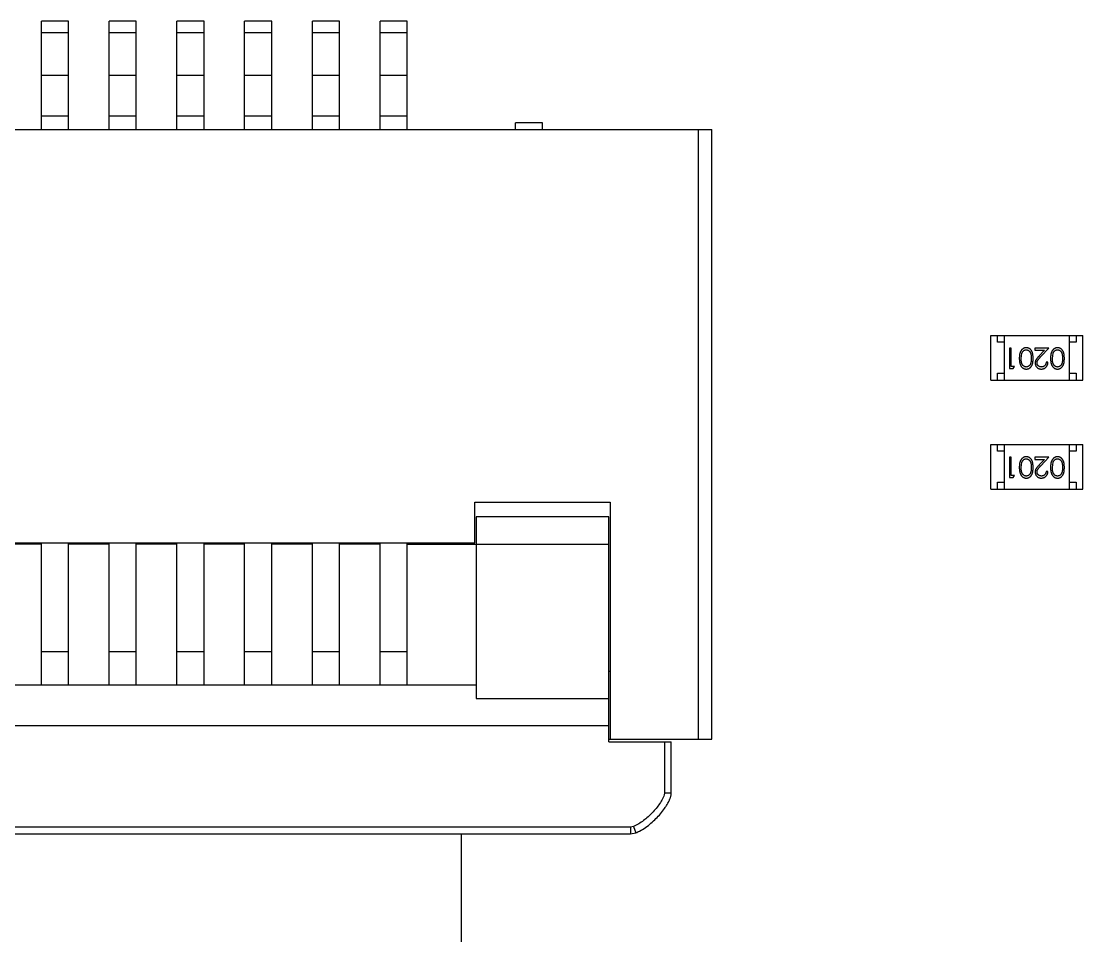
# Model space of a CAD drawing. Header units: inches. Extents: x 246 to 500, y -220 to -17.
# Drawn here: x 464.69 to 472.53, y -144.46 to -137.71 of the extents above; entities that cross this region are included whole.
import ezdxf

# ---------------------------------------------------------------- set-up
doc = ezdxf.new("R2010")
doc.units = ezdxf.units.IN
doc.header["$LTSCALE"] = 1.21
doc.header["$MEASUREMENT"] = 0
doc.layers.get('0').update_dxf_attribs({"linetype": 'CONTINUOUS'})

msp = doc.modelspace()

# ---------------------------------------------------------------- linework, layer by layer
at = {"color": 7, "linetype": 'Continuous'}
for p, q in [((465.04, -137.7066), (464.84, -137.7066)), ((464.84, -138.5066), (464.84, -137.7066)), ((465.04, -138.5066), (465.04, -137.7066)), ((465.54, -137.7066), (465.34, -137.7066)), ((465.34, -138.5066), (465.34, -137.7066)), ((465.54, -138.5066), (465.54, -137.7066)), ((466.04, -137.7066), (465.84, -137.7066)), ((465.84, -138.5066), (465.84, -137.7066)), ((466.04, -138.5066), (466.04, -137.7066)), ((466.54, -137.7066), (466.34, -137.7066)), ((466.34, -138.5066), (466.34, -137.7066)), ((466.54, -138.5066), (466.54, -137.7066)), ((467.04, -137.7066), (466.84, -137.7066)), ((466.84, -138.5066), (466.84, -137.7066)), ((467.04, -138.5066), (467.04, -137.7066)), ((467.54, -137.7066), (467.34, -137.7066)), ((467.34, -138.5066), (467.34, -137.7066)), ((467.54, -138.5066), (467.54, -137.7066)), ((464.84, -137.7892), (465.04, -137.7892)), ((465.34, -137.7892), (465.54, -137.7892)), ((465.84, -137.7892), (466.04, -137.7892)), ((466.34, -137.7892), (466.54, -137.7892)), ((466.84, -137.7892), (467.04, -137.7892)), ((467.34, -137.7892), (467.54, -137.7892)), ((465.04, -138.1066), (464.84, -138.1066)), ((465.54, -138.1066), (465.34, -138.1066)), ((466.04, -138.1066), (465.84, -138.1066)), ((466.54, -138.1066), (466.34, -138.1066)), ((467.04, -138.1066), (466.84, -138.1066)), ((467.54, -138.1066), (467.34, -138.1066)), ((465.04, -138.4066), (464.84, -138.4066)), ((465.54, -138.4066), (465.34, -138.4066)), ((466.04, -138.4066), (465.84, -138.4066)), ((466.54, -138.4066), (466.34, -138.4066)), ((467.04, -138.4066), (466.84, -138.4066)), ((467.54, -138.4066), (467.34, -138.4066)), ((468.54, -138.4566), (468.34, -138.4566)), ((468.34, -138.5066), (468.34, -138.4566)), ((468.54, -138.5066), (468.54, -138.4566)), ((445.59, -138.5065), (469.79, -138.5066)), ((469.69, -138.5066), (469.69, -143.0066)), ((469.79, -143.0066), (469.79, -138.5066)), ((471.8502, -140.0256), (472.5302, -140.0256)), ((471.8502, -140.3556), (471.8502, -140.0256)), ((471.9002, -140.0756), (471.9002, -140.0256)), ((471.9502, -140.0256), (471.9502, -140.3556)), ((472.4302, -140.0256), (472.4302, -140.3556)), ((472.4802, -140.0256), (472.4802, -140.0756)), ((472.5302, -140.3556), (472.5302, -140.0256)), ((471.9502, -140.0756), (471.9002, -140.0756)), ((472.4802, -140.0756), (472.4302, -140.0756)), ((472.0018, -140.1209), (471.9884, -140.1209)), ((471.9884, -140.1209), (471.9884, -140.2709)), ((472.0018, -140.2555), (472.0018, -140.1209)), ((472.0749, -140.1959), (472.0806, -140.1582)), ((472.2788, -140.1209), (472.1768, -140.1209)), ((472.1768, -140.1209), (472.1768, -140.1363)), ((472.1768, -140.1363), (472.2466, -140.1363)), ((472.2466, -140.1363), (472.2091, -140.1763)), ((472.2206, -140.183), (472.2788, -140.1209)), ((472.3057, -140.1959), (472.3114, -140.1582)), ((472.0249, -140.2555), (472.0018, -140.2555)), ((472.0161, -140.2709), (472.0249, -140.2555)), ((472.273, -140.2247), (472.2595, -140.2247)), ((471.9002, -140.3056), (471.9502, -140.3056)), ((471.9002, -140.3556), (471.9002, -140.3056)), ((471.9884, -140.2709), (472.0161, -140.2709)), ((472.4302, -140.3056), (472.4802, -140.3056)), ((472.4802, -140.3056), (472.4802, -140.3556)), ((471.8502, -140.3556), (472.5302, -140.3556)), ((471.8502, -140.8306), (472.5302, -140.8306)), ((471.8502, -141.1606), (471.8502, -140.8306)), ((471.9002, -140.8806), (471.9002, -140.8306)), ((471.9502, -140.8806), (471.9002, -140.8806)), ((471.9502, -140.8306), (471.9502, -141.1606)), ((472.4302, -140.8306), (472.4302, -141.1606)), ((472.4802, -140.8806), (472.4302, -140.8806)), ((472.4802, -140.8306), (472.4802, -140.8806)), ((472.5302, -141.1606), (472.5302, -140.8306)), ((472.0018, -140.9259), (471.9884, -140.9259)), ((471.9884, -140.9259), (471.9884, -141.0759)), ((472.0018, -141.0605), (472.0018, -140.9259)), ((472.0749, -141.0009), (472.0806, -140.9632)), ((472.2788, -140.9259), (472.1768, -140.9259)), ((472.1768, -140.9259), (472.1768, -140.9413)), ((472.1768, -140.9413), (472.2466, -140.9413)), ((472.2466, -140.9413), (472.2091, -140.9813)), ((472.2206, -140.988), (472.2788, -140.9259)), ((472.3057, -141.0009), (472.3114, -140.9632)), ((472.273, -141.0297), (472.2595, -141.0297)), ((471.9002, -141.1106), (471.9502, -141.1106)), ((471.9002, -141.1606), (471.9002, -141.1106)), ((471.9884, -141.0759), (472.0161, -141.0759)), ((472.0249, -141.0605), (472.0018, -141.0605)), ((472.0161, -141.0759), (472.0249, -141.0605)), ((472.4302, -141.1106), (472.4802, -141.1106)), ((472.4802, -141.1106), (472.4802, -141.1606)), ((471.8502, -141.1606), (472.5302, -141.1606)), ((468.04, -141.2566), (469.04, -141.2566)), ((468.04, -141.5566), (468.04, -141.2566)), ((469.04, -141.2566), (469.04, -143.0066)), ((468.05, -141.3665), (468.05, -142.7066)), ((469.03, -141.3666), (468.05, -141.3666)), ((469.03, -143.0266), (469.03, -141.3665)), ((447.34, -141.5565), (468.04, -141.5566)), ((464.84, -141.5666), (464.54, -141.5666)), ((464.84, -142.6066), (464.84, -141.5566)), ((465.04, -142.6066), (465.04, -141.5566)), ((465.34, -141.5666), (465.04, -141.5666)), ((465.34, -142.6066), (465.34, -141.5566)), ((465.54, -142.6066), (465.54, -141.5566)), ((465.84, -141.5666), (465.54, -141.5666)), ((465.84, -142.6066), (465.84, -141.5566)), ((466.04, -142.6066), (466.04, -141.5566)), ((466.34, -141.5666), (466.04, -141.5666)), ((466.34, -142.6066), (466.34, -141.5566)), ((466.54, -142.6066), (466.54, -141.5566)), ((466.84, -141.5666), (466.54, -141.5666)), ((466.84, -142.6066), (466.84, -141.5566)), ((467.04, -142.6066), (467.04, -141.5566)), ((467.34, -141.5666), (467.04, -141.5666)), ((467.34, -142.6066), (467.34, -141.5566)), ((467.54, -142.6066), (467.54, -141.5566)), ((467.54, -141.5666), (469.03, -141.5666)), ((467.9402, -141.5566), (467.9402, -141.5666)), ((465.04, -142.3634), (464.84, -142.3634)), ((465.54, -142.3634), (465.34, -142.3634)), ((466.04, -142.3634), (465.84, -142.3634)), ((466.54, -142.3634), (466.34, -142.3634)), ((467.04, -142.3634), (466.84, -142.3634)), ((467.54, -142.3634), (467.34, -142.3634)), ((469.04, -142.5066), (469.03, -142.5066)), ((447.33, -142.6065), (468.05, -142.6066)), ((468.05, -142.7066), (469.03, -142.7066)), ((446.35, -142.9065), (469.03, -142.9066)), ((469.03, -143.0066), (469.79, -143.0066)), ((469.03, -143.0266), (469.49, -143.0266)), ((469.44, -143.0266), (469.44, -143.4066)), ((469.49, -143.4066), (469.49, -143.0266)), ((469.49, -143.4066), (469.44, -143.4066)), ((469.19, -143.6566), (446.19, -143.6565)), ((446.19, -143.7065), (469.19, -143.7066)), ((467.9402, -143.7066), (467.9402, -149.8673)), ((469.2125, -143.6518), (469.19, -143.6566)), ((469.19, -143.6566), (469.19, -143.7066)), ((469.19, -143.7066), (469.2298, -143.6981)), ((469.2125, -143.6518), (469.2298, -143.6981))]:
    msp.add_line(p, q, dxfattribs=at)
for points, knots in [([(472.1132, -140.1171), (472.112, -140.1171), (472.1097, -140.1171), (472.1061, -140.1176), (472.1027, -140.1182), (472.0994, -140.1191), (472.0961, -140.1204), (472.0929, -140.1218), (472.0898, -140.1235), (472.0868, -140.1255), (472.0839, -140.1278), (472.0812, -140.1303), (472.0786, -140.1331), (472.0762, -140.1361), (472.0739, -140.1394), (472.0719, -140.143), (472.0699, -140.1468), (472.0681, -140.1509), (472.0665, -140.1553), (472.0652, -140.16), (472.064, -140.1651), (472.0631, -140.1705), (472.0624, -140.1764), (472.0618, -140.1825), (472.0615, -140.1891), (472.0615, -140.1935), (472.0615, -140.1958)], [0, 0, 0, 0, 0.033824, 0.067298, 0.10028, 0.133019, 0.165736, 0.198792, 0.232372, 0.266409, 0.301016, 0.336196, 0.371972, 0.408574, 0.446394, 0.485225, 0.525372, 0.567224, 0.611081, 0.65775, 0.70702, 0.759235, 0.814484, 0.873227, 0.934937, 1, 1, 1, 1]), ([(472.0806, -140.1582), (472.081, -140.1571), (472.0817, -140.1551), (472.0831, -140.1522), (472.0845, -140.1494), (472.0861, -140.1469), (472.0879, -140.1446), (472.0897, -140.1425), (472.0917, -140.1405), (472.0946, -140.1383), (472.0982, -140.136), (472.1029, -140.134), (472.1078, -140.1326), (472.1111, -140.1325), (472.1128, -140.1324)], [0, 0, 0, 0, 0.075949, 0.148549, 0.218996, 0.286119, 0.351826, 0.416074, 0.478265, 0.540325, 0.660405, 0.774606, 0.887187, 1, 1, 1, 1]), ([(472.1128, -140.1324), (472.1144, -140.1325), (472.1177, -140.1327), (472.1226, -140.134), (472.1273, -140.1361), (472.1311, -140.1384), (472.134, -140.1407), (472.136, -140.1427), (472.1379, -140.1448), (472.1397, -140.1471), (472.1413, -140.1496), (472.1428, -140.1523), (472.1441, -140.1552), (472.1454, -140.1584), (472.1465, -140.1618), (472.1474, -140.1655), (472.1482, -140.1697), (472.1488, -140.1742), (472.1493, -140.1791), (472.1496, -140.1844), (472.1499, -140.19), (472.1499, -140.1939), (472.1499, -140.1959)], [0, 0, 0, 0, 0.060034, 0.120278, 0.182348, 0.247919, 0.281641, 0.315701, 0.350322, 0.385703, 0.421819, 0.459196, 0.497866, 0.538301, 0.58121, 0.628183, 0.679403, 0.734699, 0.794074, 0.858416, 0.927049, 1, 1, 1, 1]), ([(472.1634, -140.1958), (472.1634, -140.1935), (472.1633, -140.1888), (472.163, -140.182), (472.1625, -140.1757), (472.1618, -140.1697), (472.1609, -140.1642), (472.1599, -140.1591), (472.1585, -140.1543), (472.157, -140.15), (472.1553, -140.146), (472.1535, -140.1423), (472.1515, -140.1388), (472.1493, -140.1356), (472.147, -140.1326), (472.1445, -140.1299), (472.1418, -140.1275), (472.1391, -140.1253), (472.1361, -140.1234), (472.1331, -140.1217), (472.13, -140.1202), (472.1268, -140.1191), (472.1236, -140.1182), (472.1202, -140.1175), (472.1167, -140.1171), (472.1144, -140.1171), (472.1132, -140.1171)], [0, 0, 0, 0, 0.068113, 0.132564, 0.193427, 0.250218, 0.303569, 0.353576, 0.400235, 0.443586, 0.484619, 0.524292, 0.56238, 0.599049, 0.63494, 0.669782, 0.704009, 0.737842, 0.771098, 0.803896, 0.836415, 0.868639, 0.900715, 0.933378, 0.966213, 1, 1, 1, 1]), ([(472.2091, -140.1763), (472.2077, -140.1779), (472.2049, -140.1808), (472.201, -140.1852), (472.1974, -140.1893), (472.1942, -140.1932), (472.1913, -140.1968), (472.1889, -140.2002), (472.1868, -140.2034), (472.1844, -140.2072), (472.1821, -140.2119), (472.1802, -140.2178), (472.179, -140.2239), (472.1788, -140.2281), (472.1788, -140.2302)], [0, 0, 0, 0, 0.09953, 0.192079, 0.277712, 0.357454, 0.429648, 0.495771, 0.555538, 0.608657, 0.707578, 0.804328, 0.901298, 1, 1, 1, 1]), ([(472.344, -140.1171), (472.3428, -140.1171), (472.3404, -140.1171), (472.3369, -140.1176), (472.3335, -140.1182), (472.3301, -140.1191), (472.3269, -140.1204), (472.3237, -140.1218), (472.3206, -140.1235), (472.3176, -140.1255), (472.3147, -140.1278), (472.3119, -140.1303), (472.3093, -140.1331), (472.3069, -140.1361), (472.3047, -140.1394), (472.3026, -140.143), (472.3007, -140.1468), (472.2989, -140.1509), (472.2973, -140.1553), (472.296, -140.16), (472.2948, -140.1651), (472.2938, -140.1705), (472.2931, -140.1764), (472.2926, -140.1825), (472.2923, -140.1891), (472.2922, -140.1935), (472.2922, -140.1958)], [0, 0, 0, 0, 0.033824, 0.067298, 0.10028, 0.133019, 0.165736, 0.198792, 0.232372, 0.266409, 0.301016, 0.336196, 0.371972, 0.408574, 0.446394, 0.485225, 0.525372, 0.567224, 0.611081, 0.65775, 0.70702, 0.759235, 0.814484, 0.873227, 0.934937, 1, 1, 1, 1]), ([(472.3114, -140.1582), (472.3118, -140.1571), (472.3125, -140.1551), (472.3138, -140.1522), (472.3153, -140.1494), (472.3169, -140.1469), (472.3187, -140.1446), (472.3205, -140.1425), (472.3225, -140.1405), (472.3253, -140.1383), (472.329, -140.136), (472.3337, -140.134), (472.3386, -140.1326), (472.3419, -140.1325), (472.3435, -140.1324)], [0, 0, 0, 0, 0.075949, 0.148549, 0.218996, 0.286119, 0.351826, 0.416074, 0.478265, 0.540325, 0.660405, 0.774606, 0.887187, 1, 1, 1, 1]), ([(472.3435, -140.1324), (472.3452, -140.1325), (472.3485, -140.1327), (472.3534, -140.134), (472.3581, -140.1361), (472.3619, -140.1384), (472.3647, -140.1407), (472.3668, -140.1427), (472.3687, -140.1448), (472.3705, -140.1471), (472.3721, -140.1496), (472.3735, -140.1523), (472.3749, -140.1552), (472.3761, -140.1584), (472.3772, -140.1618), (472.3782, -140.1655), (472.3789, -140.1697), (472.3796, -140.1742), (472.3801, -140.1791), (472.3804, -140.1844), (472.3807, -140.19), (472.3807, -140.1939), (472.3807, -140.1959)], [0, 0, 0, 0, 0.060034, 0.120278, 0.182348, 0.247919, 0.281641, 0.315701, 0.350322, 0.385703, 0.421819, 0.459196, 0.497866, 0.538301, 0.58121, 0.628183, 0.679403, 0.734699, 0.794074, 0.858416, 0.927049, 1, 1, 1, 1]), ([(472.3941, -140.1958), (472.3941, -140.1935), (472.3941, -140.1888), (472.3938, -140.182), (472.3933, -140.1757), (472.3926, -140.1697), (472.3917, -140.1642), (472.3906, -140.1591), (472.3893, -140.1543), (472.3878, -140.15), (472.3861, -140.146), (472.3842, -140.1423), (472.3822, -140.1388), (472.38, -140.1356), (472.3777, -140.1326), (472.3753, -140.1299), (472.3726, -140.1275), (472.3698, -140.1253), (472.3669, -140.1234), (472.3639, -140.1217), (472.3608, -140.1202), (472.3576, -140.1191), (472.3543, -140.1182), (472.351, -140.1175), (472.3475, -140.1171), (472.3452, -140.1171), (472.344, -140.1171)], [0, 0, 0, 0, 0.068113, 0.132564, 0.193427, 0.250218, 0.303569, 0.353576, 0.400235, 0.443586, 0.484619, 0.524292, 0.56238, 0.599049, 0.63494, 0.669782, 0.704009, 0.737842, 0.771098, 0.803896, 0.836415, 0.868639, 0.900715, 0.933378, 0.966213, 1, 1, 1, 1]), ([(472.0615, -140.1958), (472.0615, -140.1981), (472.0615, -140.2026), (472.0618, -140.2092), (472.0624, -140.2154), (472.0631, -140.2212), (472.0641, -140.2267), (472.0652, -140.2318), (472.0666, -140.2366), (472.0682, -140.241), (472.0701, -140.2451), (472.072, -140.2489), (472.0741, -140.2525), (472.0763, -140.2558), (472.0787, -140.2588), (472.0813, -140.2616), (472.084, -140.2641), (472.0869, -140.2664), (472.0899, -140.2684), (472.093, -140.2701), (472.0961, -140.2715), (472.0994, -140.2727), (472.1027, -140.2736), (472.1062, -140.2743), (472.1097, -140.2747), (472.112, -140.2747), (472.1132, -140.2747)], [0, 0, 0, 0, 0.065278, 0.127205, 0.186168, 0.241675, 0.294115, 0.343609, 0.390387, 0.434463, 0.476646, 0.517002, 0.555936, 0.593716, 0.630057, 0.665601, 0.700745, 0.734917, 0.768681, 0.802087, 0.834849, 0.867433, 0.900138, 0.932806, 0.966212, 1, 1, 1, 1]), ([(472.1128, -140.2594), (472.1111, -140.2593), (472.1079, -140.2591), (472.103, -140.2579), (472.0983, -140.2557), (472.0946, -140.2534), (472.0917, -140.2511), (472.0897, -140.2491), (472.0877, -140.2469), (472.0859, -140.2444), (472.0842, -140.2417), (472.0827, -140.2387), (472.0812, -140.2355), (472.0799, -140.2321), (472.0788, -140.2284), (472.0777, -140.2245), (472.0769, -140.2204), (472.0761, -140.216), (472.0756, -140.2113), (472.0752, -140.2064), (472.075, -140.2012), (472.0749, -140.1977), (472.0749, -140.1959)], [0, 0, 0, 0, 0.059689, 0.119507, 0.181075, 0.246162, 0.279894, 0.314468, 0.350403, 0.387474, 0.426147, 0.466624, 0.508745, 0.553328, 0.600058, 0.649177, 0.700552, 0.754894, 0.811825, 0.871514, 0.934319, 1, 1, 1, 1]), ([(472.1499, -140.1959), (472.1499, -140.1979), (472.1499, -140.2018), (472.1496, -140.2075), (472.1493, -140.2128), (472.1488, -140.2177), (472.1482, -140.2222), (472.1473, -140.2263), (472.1464, -140.2301), (472.1453, -140.2335), (472.1441, -140.2366), (472.1428, -140.2395), (472.1413, -140.2422), (472.1396, -140.2447), (472.1379, -140.2471), (472.136, -140.2492), (472.134, -140.2511), (472.1311, -140.2534), (472.1274, -140.2557), (472.1227, -140.2579), (472.1178, -140.2591), (472.1144, -140.2593), (472.1128, -140.2594)], [0, 0, 0, 0, 0.073302, 0.142286, 0.206253, 0.266017, 0.321612, 0.372532, 0.419497, 0.462398, 0.502825, 0.541489, 0.579034, 0.615143, 0.650298, 0.684912, 0.718701, 0.752189, 0.817245, 0.879117, 0.939613, 1, 1, 1, 1]), ([(472.1132, -140.2747), (472.1144, -140.2747), (472.1167, -140.2747), (472.1202, -140.2743), (472.1236, -140.2736), (472.1269, -140.2727), (472.1301, -140.2715), (472.1332, -140.2701), (472.1362, -140.2683), (472.1392, -140.2664), (472.142, -140.2642), (472.1447, -140.2617), (472.1471, -140.259), (472.1494, -140.256), (472.1516, -140.2528), (472.1536, -140.2494), (472.1554, -140.2457), (472.1571, -140.2417), (472.1586, -140.2374), (472.1599, -140.2327), (472.161, -140.2276), (472.1618, -140.2221), (472.1625, -140.2161), (472.163, -140.2097), (472.1633, -140.2029), (472.1634, -140.1982), (472.1634, -140.1958)], [0, 0, 0, 0, 0.033742, 0.066533, 0.099153, 0.13154, 0.164087, 0.196563, 0.229707, 0.263315, 0.297504, 0.331686, 0.366482, 0.4021, 0.438958, 0.476748, 0.515985, 0.556589, 0.599519, 0.645765, 0.695487, 0.748721, 0.805687, 0.866754, 0.931405, 1, 1, 1, 1]), ([(472.1788, -140.2302), (472.1788, -140.2316), (472.1789, -140.2346), (472.1795, -140.2389), (472.1805, -140.243), (472.1818, -140.247), (472.1836, -140.2509), (472.1858, -140.2546), (472.1883, -140.2582), (472.1913, -140.2615), (472.1944, -140.2646), (472.198, -140.2673), (472.2017, -140.2696), (472.2057, -140.2715), (472.21, -140.273), (472.2145, -140.274), (472.2192, -140.2746), (472.2224, -140.2747), (472.2241, -140.2747)], [0, 0, 0, 0, 0.06271, 0.123347, 0.183401, 0.242828, 0.302097, 0.36242, 0.423725, 0.487032, 0.550491, 0.612709, 0.674265, 0.73617, 0.799211, 0.863483, 0.930525, 1, 1, 1, 1]), ([(472.1922, -140.2289), (472.1923, -140.2273), (472.1924, -140.2241), (472.1934, -140.2193), (472.1951, -140.2146), (472.1971, -140.2108), (472.1992, -140.2077), (472.2011, -140.205), (472.2034, -140.2021), (472.2061, -140.1988), (472.2091, -140.1953), (472.2126, -140.1914), (472.2165, -140.1873), (472.2192, -140.1845), (472.2206, -140.183)], [0, 0, 0, 0, 0.088014, 0.174976, 0.2638, 0.355443, 0.406413, 0.465519, 0.533076, 0.609353, 0.693899, 0.787171, 0.889197, 1, 1, 1, 1]), ([(472.2248, -140.2594), (472.2236, -140.2593), (472.2214, -140.2593), (472.2182, -140.2588), (472.2151, -140.2581), (472.2121, -140.2572), (472.2093, -140.2559), (472.2066, -140.2543), (472.204, -140.2525), (472.2016, -140.2504), (472.1994, -140.2481), (472.1975, -140.2457), (472.1959, -140.2432), (472.1945, -140.2406), (472.1935, -140.2378), (472.1928, -140.2349), (472.1923, -140.232), (472.1922, -140.23), (472.1922, -140.2289)], [0, 0, 0, 0, 0.068027, 0.133505, 0.19695, 0.26027, 0.322741, 0.384982, 0.448465, 0.513424, 0.578224, 0.640011, 0.700094, 0.760067, 0.819012, 0.877878, 0.938035, 1, 1, 1, 1]), ([(472.2241, -140.2747), (472.2257, -140.2747), (472.229, -140.2746), (472.2339, -140.274), (472.2385, -140.2728), (472.2429, -140.2713), (472.2471, -140.2693), (472.2512, -140.2669), (472.255, -140.264), (472.2585, -140.2607), (472.2618, -140.2571), (472.2647, -140.2532), (472.2671, -140.2491), (472.2691, -140.2447), (472.2708, -140.24), (472.2719, -140.2351), (472.2727, -140.23), (472.2729, -140.2265), (472.273, -140.2247)], [0, 0, 0, 0, 0.06445, 0.126725, 0.187421, 0.247417, 0.306749, 0.366595, 0.427749, 0.490235, 0.553031, 0.614805, 0.676505, 0.738096, 0.801021, 0.864897, 0.931209, 1, 1, 1, 1]), ([(472.2595, -140.2247), (472.2594, -140.2261), (472.2592, -140.2287), (472.2584, -140.2325), (472.2575, -140.236), (472.2562, -140.2393), (472.2547, -140.2424), (472.253, -140.2453), (472.251, -140.2479), (472.2487, -140.2503), (472.2463, -140.2524), (472.2436, -140.2543), (472.2409, -140.2559), (472.2379, -140.2571), (472.2348, -140.2581), (472.2316, -140.2588), (472.2282, -140.2593), (472.2259, -140.2593), (472.2248, -140.2594)], [0, 0, 0, 0, 0.073648, 0.143686, 0.210962, 0.275557, 0.338064, 0.399311, 0.4594, 0.51934, 0.579024, 0.637809, 0.695959, 0.754122, 0.813113, 0.873453, 0.935561, 1, 1, 1, 1]), ([(472.2922, -140.1958), (472.2922, -140.1981), (472.2923, -140.2026), (472.2926, -140.2092), (472.2931, -140.2154), (472.2939, -140.2212), (472.2948, -140.2267), (472.296, -140.2318), (472.2974, -140.2366), (472.299, -140.241), (472.3008, -140.2451), (472.3027, -140.2489), (472.3049, -140.2525), (472.3071, -140.2558), (472.3095, -140.2588), (472.3121, -140.2616), (472.3148, -140.2641), (472.3177, -140.2664), (472.3206, -140.2684), (472.3237, -140.2701), (472.3269, -140.2715), (472.3302, -140.2727), (472.3335, -140.2736), (472.3369, -140.2743), (472.3404, -140.2747), (472.3428, -140.2747), (472.344, -140.2747)], [0, 0, 0, 0, 0.065278, 0.127205, 0.186168, 0.241675, 0.294115, 0.343609, 0.390387, 0.434463, 0.476646, 0.517002, 0.555936, 0.593716, 0.630057, 0.665601, 0.700745, 0.734917, 0.768681, 0.802087, 0.834849, 0.867433, 0.900138, 0.932806, 0.966212, 1, 1, 1, 1]), ([(472.3435, -140.2594), (472.3419, -140.2593), (472.3386, -140.2591), (472.3338, -140.2579), (472.3291, -140.2557), (472.3254, -140.2534), (472.3225, -140.2511), (472.3204, -140.2491), (472.3185, -140.2469), (472.3167, -140.2444), (472.315, -140.2417), (472.3134, -140.2387), (472.312, -140.2355), (472.3107, -140.2321), (472.3095, -140.2284), (472.3084, -140.2245), (472.3076, -140.2204), (472.3069, -140.216), (472.3064, -140.2113), (472.3059, -140.2064), (472.3058, -140.2012), (472.3057, -140.1977), (472.3057, -140.1959)], [0, 0, 0, 0, 0.059689, 0.119507, 0.181075, 0.246162, 0.279894, 0.314468, 0.350403, 0.387474, 0.426147, 0.466624, 0.508745, 0.553328, 0.600058, 0.649177, 0.700552, 0.754894, 0.811825, 0.871514, 0.934319, 1, 1, 1, 1]), ([(472.3807, -140.1959), (472.3807, -140.1979), (472.3807, -140.2018), (472.3804, -140.2075), (472.3801, -140.2128), (472.3795, -140.2177), (472.379, -140.2222), (472.3781, -140.2263), (472.3772, -140.2301), (472.3761, -140.2335), (472.3749, -140.2366), (472.3735, -140.2395), (472.372, -140.2422), (472.3704, -140.2447), (472.3686, -140.2471), (472.3668, -140.2492), (472.3647, -140.2511), (472.3619, -140.2534), (472.3581, -140.2557), (472.3534, -140.2579), (472.3485, -140.2591), (472.3452, -140.2593), (472.3435, -140.2594)], [0, 0, 0, 0, 0.073302, 0.142286, 0.206253, 0.266017, 0.321612, 0.372532, 0.419497, 0.462398, 0.502825, 0.541489, 0.579034, 0.615143, 0.650298, 0.684912, 0.718701, 0.752189, 0.817245, 0.879117, 0.939613, 1, 1, 1, 1]), ([(472.344, -140.2747), (472.3452, -140.2747), (472.3475, -140.2747), (472.351, -140.2743), (472.3543, -140.2736), (472.3576, -140.2727), (472.3608, -140.2715), (472.364, -140.2701), (472.367, -140.2683), (472.3699, -140.2664), (472.3727, -140.2642), (472.3754, -140.2617), (472.3779, -140.259), (472.3802, -140.256), (472.3824, -140.2528), (472.3844, -140.2494), (472.3862, -140.2457), (472.3879, -140.2417), (472.3894, -140.2374), (472.3906, -140.2327), (472.3918, -140.2276), (472.3926, -140.2221), (472.3933, -140.2161), (472.3938, -140.2097), (472.3941, -140.2029), (472.3941, -140.1982), (472.3941, -140.1958)], [0, 0, 0, 0, 0.033742, 0.066533, 0.099153, 0.13154, 0.164087, 0.196563, 0.229707, 0.263315, 0.297504, 0.331686, 0.366482, 0.4021, 0.438958, 0.476748, 0.515985, 0.556589, 0.599519, 0.645765, 0.695487, 0.748721, 0.805687, 0.866754, 0.931405, 1, 1, 1, 1]), ([(472.1132, -140.922), (472.112, -140.9221), (472.1097, -140.9221), (472.1061, -140.9225), (472.1027, -140.9232), (472.0994, -140.9241), (472.0961, -140.9254), (472.0929, -140.9268), (472.0898, -140.9285), (472.0868, -140.9305), (472.0839, -140.9328), (472.0812, -140.9353), (472.0786, -140.9381), (472.0762, -140.9411), (472.0739, -140.9444), (472.0719, -140.948), (472.0699, -140.9518), (472.0681, -140.9559), (472.0665, -140.9602), (472.0652, -140.965), (472.064, -140.9701), (472.0631, -140.9755), (472.0624, -140.9814), (472.0618, -140.9875), (472.0615, -140.9941), (472.0615, -140.9985), (472.0615, -141.0008)], [0, 0, 0, 0, 0.033824, 0.067298, 0.10028, 0.133019, 0.165736, 0.198792, 0.232372, 0.266409, 0.301016, 0.336196, 0.371972, 0.408574, 0.446394, 0.485225, 0.525372, 0.567224, 0.611081, 0.65775, 0.70702, 0.759235, 0.814484, 0.873227, 0.934937, 1, 1, 1, 1]), ([(472.0806, -140.9632), (472.081, -140.9621), (472.0817, -140.9601), (472.0831, -140.9572), (472.0845, -140.9544), (472.0861, -140.9519), (472.0879, -140.9496), (472.0897, -140.9475), (472.0917, -140.9455), (472.0945, -140.9433), (472.0982, -140.9409), (472.1029, -140.939), (472.1078, -140.9376), (472.1111, -140.9375), (472.1128, -140.9374)], [0, 0, 0, 0, 0.075949, 0.148549, 0.218996, 0.286119, 0.351826, 0.416074, 0.478265, 0.540325, 0.660405, 0.774606, 0.887187, 1, 1, 1, 1]), ([(472.1128, -140.9374), (472.1144, -140.9375), (472.1177, -140.9377), (472.1226, -140.939), (472.1273, -140.941), (472.1311, -140.9434), (472.134, -140.9457), (472.136, -140.9477), (472.1379, -140.9498), (472.1397, -140.9521), (472.1413, -140.9546), (472.1428, -140.9573), (472.1441, -140.9602), (472.1454, -140.9633), (472.1465, -140.9668), (472.1474, -140.9705), (472.1482, -140.9747), (472.1488, -140.9792), (472.1493, -140.9841), (472.1496, -140.9893), (472.1499, -140.995), (472.1499, -140.9989), (472.1499, -141.0009)], [0, 0, 0, 0, 0.060034, 0.120278, 0.182348, 0.247919, 0.281641, 0.315701, 0.350322, 0.385703, 0.421819, 0.459196, 0.497866, 0.538301, 0.58121, 0.628183, 0.679403, 0.734699, 0.794074, 0.858416, 0.927049, 1, 1, 1, 1]), ([(472.1634, -141.0008), (472.1634, -140.9984), (472.1633, -140.9938), (472.163, -140.987), (472.1625, -140.9807), (472.1618, -140.9747), (472.1609, -140.9692), (472.1599, -140.9641), (472.1585, -140.9593), (472.157, -140.955), (472.1553, -140.951), (472.1535, -140.9473), (472.1515, -140.9438), (472.1493, -140.9406), (472.147, -140.9376), (472.1445, -140.9349), (472.1418, -140.9325), (472.1391, -140.9303), (472.1361, -140.9284), (472.1331, -140.9267), (472.13, -140.9252), (472.1268, -140.9241), (472.1236, -140.9232), (472.1202, -140.9225), (472.1167, -140.9221), (472.1144, -140.9221), (472.1132, -140.922)], [0, 0, 0, 0, 0.068113, 0.132564, 0.193427, 0.250218, 0.303569, 0.353576, 0.400235, 0.443586, 0.484619, 0.524292, 0.56238, 0.599049, 0.63494, 0.669782, 0.704009, 0.737842, 0.771098, 0.803896, 0.836415, 0.868639, 0.900715, 0.933378, 0.966213, 1, 1, 1, 1]), ([(472.344, -140.922), (472.3428, -140.9221), (472.3404, -140.9221), (472.3369, -140.9225), (472.3335, -140.9232), (472.3301, -140.9241), (472.3269, -140.9254), (472.3237, -140.9268), (472.3206, -140.9285), (472.3176, -140.9305), (472.3147, -140.9328), (472.3119, -140.9353), (472.3093, -140.9381), (472.3069, -140.9411), (472.3047, -140.9444), (472.3026, -140.948), (472.3007, -140.9518), (472.2989, -140.9559), (472.2973, -140.9602), (472.296, -140.965), (472.2948, -140.9701), (472.2938, -140.9755), (472.2931, -140.9814), (472.2926, -140.9875), (472.2923, -140.9941), (472.2922, -140.9985), (472.2922, -141.0008)], [0, 0, 0, 0, 0.033824, 0.067298, 0.10028, 0.133019, 0.165736, 0.198792, 0.232372, 0.266409, 0.301016, 0.336196, 0.371972, 0.408574, 0.446394, 0.485225, 0.525372, 0.567224, 0.611081, 0.65775, 0.70702, 0.759235, 0.814484, 0.873227, 0.934937, 1, 1, 1, 1]), ([(472.3114, -140.9632), (472.3117, -140.9621), (472.3125, -140.9601), (472.3138, -140.9572), (472.3153, -140.9544), (472.3169, -140.9519), (472.3187, -140.9496), (472.3205, -140.9475), (472.3225, -140.9455), (472.3253, -140.9433), (472.329, -140.9409), (472.3337, -140.939), (472.3386, -140.9376), (472.3419, -140.9375), (472.3435, -140.9374)], [0, 0, 0, 0, 0.075949, 0.148549, 0.218996, 0.286119, 0.351826, 0.416074, 0.478265, 0.540325, 0.660405, 0.774606, 0.887187, 1, 1, 1, 1]), ([(472.3435, -140.9374), (472.3452, -140.9375), (472.3485, -140.9377), (472.3534, -140.939), (472.3581, -140.941), (472.3619, -140.9434), (472.3647, -140.9457), (472.3668, -140.9477), (472.3687, -140.9498), (472.3704, -140.9521), (472.3721, -140.9546), (472.3735, -140.9573), (472.3749, -140.9602), (472.3761, -140.9633), (472.3772, -140.9668), (472.3782, -140.9705), (472.3789, -140.9747), (472.3796, -140.9792), (472.3801, -140.9841), (472.3804, -140.9893), (472.3807, -140.995), (472.3807, -140.9989), (472.3807, -141.0009)], [0, 0, 0, 0, 0.060034, 0.120278, 0.182348, 0.247919, 0.281641, 0.315701, 0.350322, 0.385703, 0.421819, 0.459196, 0.497866, 0.538301, 0.58121, 0.628183, 0.679403, 0.734699, 0.794074, 0.858416, 0.927049, 1, 1, 1, 1]), ([(472.3941, -141.0008), (472.3941, -140.9984), (472.3941, -140.9938), (472.3938, -140.987), (472.3933, -140.9807), (472.3926, -140.9747), (472.3917, -140.9692), (472.3906, -140.9641), (472.3893, -140.9593), (472.3878, -140.955), (472.3861, -140.951), (472.3842, -140.9473), (472.3822, -140.9438), (472.38, -140.9406), (472.3777, -140.9376), (472.3753, -140.9349), (472.3726, -140.9325), (472.3698, -140.9303), (472.3669, -140.9284), (472.3639, -140.9267), (472.3608, -140.9252), (472.3576, -140.9241), (472.3543, -140.9232), (472.351, -140.9225), (472.3475, -140.9221), (472.3452, -140.9221), (472.344, -140.922)], [0, 0, 0, 0, 0.068113, 0.132564, 0.193427, 0.250218, 0.303569, 0.353576, 0.400235, 0.443586, 0.484619, 0.524292, 0.56238, 0.599049, 0.63494, 0.669782, 0.704009, 0.737842, 0.771098, 0.803896, 0.836415, 0.868639, 0.900715, 0.933378, 0.966213, 1, 1, 1, 1]), ([(472.0615, -141.0008), (472.0615, -141.0031), (472.0615, -141.0076), (472.0618, -141.0142), (472.0624, -141.0204), (472.0631, -141.0262), (472.0641, -141.0317), (472.0652, -141.0368), (472.0666, -141.0416), (472.0682, -141.046), (472.0701, -141.0501), (472.072, -141.0539), (472.0741, -141.0575), (472.0763, -141.0608), (472.0787, -141.0638), (472.0813, -141.0666), (472.084, -141.0691), (472.0869, -141.0713), (472.0899, -141.0733), (472.093, -141.075), (472.0961, -141.0765), (472.0994, -141.0777), (472.1027, -141.0786), (472.1062, -141.0793), (472.1097, -141.0797), (472.112, -141.0797), (472.1132, -141.0797)], [0, 0, 0, 0, 0.065278, 0.127205, 0.186168, 0.241675, 0.294115, 0.343609, 0.390387, 0.434463, 0.476646, 0.517002, 0.555936, 0.593716, 0.630057, 0.665601, 0.700745, 0.734917, 0.768681, 0.802087, 0.834849, 0.867433, 0.900138, 0.932806, 0.966212, 1, 1, 1, 1]), ([(472.1128, -141.0644), (472.1111, -141.0643), (472.1079, -141.0641), (472.103, -141.0629), (472.0983, -141.0607), (472.0946, -141.0584), (472.0917, -141.0561), (472.0897, -141.0541), (472.0877, -141.0519), (472.0859, -141.0494), (472.0842, -141.0467), (472.0827, -141.0437), (472.0812, -141.0405), (472.0799, -141.0371), (472.0787, -141.0334), (472.0777, -141.0295), (472.0769, -141.0254), (472.0761, -141.021), (472.0756, -141.0163), (472.0752, -141.0114), (472.075, -141.0062), (472.0749, -141.0027), (472.0749, -141.0009)], [0, 0, 0, 0, 0.059689, 0.119507, 0.181075, 0.246162, 0.279894, 0.314468, 0.350403, 0.387474, 0.426147, 0.466624, 0.508745, 0.553328, 0.600058, 0.649177, 0.700552, 0.754894, 0.811825, 0.871514, 0.934319, 1, 1, 1, 1]), ([(472.1499, -141.0009), (472.1499, -141.0029), (472.1499, -141.0068), (472.1496, -141.0125), (472.1493, -141.0178), (472.1488, -141.0227), (472.1482, -141.0272), (472.1473, -141.0313), (472.1464, -141.0351), (472.1453, -141.0385), (472.1441, -141.0416), (472.1427, -141.0445), (472.1412, -141.0472), (472.1396, -141.0497), (472.1379, -141.052), (472.136, -141.0542), (472.134, -141.0561), (472.1311, -141.0584), (472.1274, -141.0607), (472.1227, -141.0629), (472.1178, -141.0641), (472.1144, -141.0643), (472.1128, -141.0644)], [0, 0, 0, 0, 0.073302, 0.142286, 0.206253, 0.266017, 0.321612, 0.372532, 0.419497, 0.462398, 0.502825, 0.541489, 0.579034, 0.615143, 0.650298, 0.684912, 0.718701, 0.752189, 0.817245, 0.879117, 0.939613, 1, 1, 1, 1]), ([(472.1132, -141.0797), (472.1144, -141.0797), (472.1167, -141.0797), (472.1202, -141.0793), (472.1236, -141.0786), (472.1269, -141.0777), (472.1301, -141.0765), (472.1332, -141.075), (472.1362, -141.0733), (472.1392, -141.0714), (472.142, -141.0692), (472.1447, -141.0667), (472.1471, -141.064), (472.1494, -141.061), (472.1516, -141.0578), (472.1536, -141.0544), (472.1554, -141.0507), (472.1571, -141.0467), (472.1586, -141.0424), (472.1599, -141.0377), (472.161, -141.0326), (472.1618, -141.0271), (472.1625, -141.0211), (472.163, -141.0147), (472.1633, -141.0079), (472.1634, -141.0032), (472.1634, -141.0008)], [0, 0, 0, 0, 0.033742, 0.066533, 0.099153, 0.13154, 0.164087, 0.196563, 0.229707, 0.263315, 0.297504, 0.331686, 0.366482, 0.4021, 0.438958, 0.476748, 0.515985, 0.556589, 0.599519, 0.645765, 0.695487, 0.748721, 0.805687, 0.866754, 0.931405, 1, 1, 1, 1]), ([(472.2091, -140.9813), (472.2077, -140.9829), (472.2049, -140.9858), (472.201, -140.9902), (472.1974, -140.9943), (472.1942, -140.9982), (472.1913, -141.0018), (472.1889, -141.0052), (472.1868, -141.0084), (472.1844, -141.0122), (472.1821, -141.0169), (472.1802, -141.0228), (472.179, -141.0289), (472.1788, -141.0331), (472.1788, -141.0351)], [0, 0, 0, 0, 0.09953, 0.192079, 0.277712, 0.357454, 0.429648, 0.495771, 0.555538, 0.608657, 0.707578, 0.804328, 0.901298, 1, 1, 1, 1]), ([(472.1788, -141.0351), (472.1788, -141.0366), (472.1789, -141.0395), (472.1795, -141.0439), (472.1805, -141.048), (472.1818, -141.052), (472.1836, -141.0559), (472.1858, -141.0596), (472.1883, -141.0631), (472.1913, -141.0665), (472.1944, -141.0696), (472.198, -141.0723), (472.2017, -141.0746), (472.2057, -141.0765), (472.21, -141.078), (472.2145, -141.079), (472.2192, -141.0796), (472.2224, -141.0797), (472.2241, -141.0797)], [0, 0, 0, 0, 0.06271, 0.123347, 0.183401, 0.242828, 0.302097, 0.36242, 0.423725, 0.487032, 0.550491, 0.612709, 0.674265, 0.73617, 0.799211, 0.863483, 0.930525, 1, 1, 1, 1]), ([(472.1922, -141.0339), (472.1923, -141.0323), (472.1924, -141.0291), (472.1934, -141.0243), (472.1951, -141.0196), (472.1971, -141.0158), (472.1992, -141.0127), (472.2011, -141.01), (472.2034, -141.0071), (472.2061, -141.0038), (472.2091, -141.0003), (472.2126, -140.9964), (472.2164, -140.9923), (472.2192, -140.9894), (472.2206, -140.988)], [0, 0, 0, 0, 0.088014, 0.174976, 0.2638, 0.355443, 0.406413, 0.465519, 0.533076, 0.609353, 0.693899, 0.787171, 0.889197, 1, 1, 1, 1]), ([(472.2248, -141.0644), (472.2236, -141.0643), (472.2214, -141.0643), (472.2182, -141.0638), (472.2151, -141.0631), (472.2121, -141.0621), (472.2093, -141.0609), (472.2066, -141.0593), (472.204, -141.0575), (472.2016, -141.0554), (472.1994, -141.0531), (472.1975, -141.0507), (472.1959, -141.0482), (472.1945, -141.0455), (472.1935, -141.0428), (472.1928, -141.0399), (472.1923, -141.037), (472.1922, -141.035), (472.1922, -141.0339)], [0, 0, 0, 0, 0.068027, 0.133505, 0.19695, 0.26027, 0.322741, 0.384982, 0.448465, 0.513424, 0.578224, 0.640011, 0.700094, 0.760067, 0.819012, 0.877878, 0.938035, 1, 1, 1, 1]), ([(472.2241, -141.0797), (472.2257, -141.0797), (472.229, -141.0796), (472.2339, -141.0789), (472.2385, -141.0778), (472.2429, -141.0763), (472.2471, -141.0743), (472.2512, -141.0719), (472.255, -141.069), (472.2585, -141.0657), (472.2618, -141.0621), (472.2647, -141.0582), (472.2671, -141.0541), (472.2691, -141.0497), (472.2708, -141.045), (472.2719, -141.0401), (472.2727, -141.035), (472.2729, -141.0315), (472.273, -141.0297)], [0, 0, 0, 0, 0.06445, 0.126725, 0.187421, 0.247417, 0.306749, 0.366595, 0.427749, 0.490235, 0.553031, 0.614805, 0.676505, 0.738096, 0.801021, 0.864897, 0.931209, 1, 1, 1, 1]), ([(472.2595, -141.0297), (472.2594, -141.0311), (472.2592, -141.0337), (472.2584, -141.0374), (472.2575, -141.041), (472.2562, -141.0443), (472.2547, -141.0474), (472.253, -141.0503), (472.251, -141.0529), (472.2487, -141.0553), (472.2463, -141.0574), (472.2436, -141.0593), (472.2409, -141.0609), (472.2379, -141.0621), (472.2348, -141.0631), (472.2316, -141.0638), (472.2282, -141.0643), (472.2259, -141.0643), (472.2248, -141.0644)], [0, 0, 0, 0, 0.073648, 0.143686, 0.210962, 0.275557, 0.338064, 0.399311, 0.4594, 0.51934, 0.579024, 0.637809, 0.695959, 0.754122, 0.813113, 0.873453, 0.935561, 1, 1, 1, 1]), ([(472.2922, -141.0008), (472.2922, -141.0031), (472.2923, -141.0076), (472.2926, -141.0142), (472.2931, -141.0204), (472.2939, -141.0262), (472.2948, -141.0317), (472.296, -141.0368), (472.2974, -141.0416), (472.299, -141.046), (472.3008, -141.0501), (472.3027, -141.0539), (472.3048, -141.0575), (472.3071, -141.0608), (472.3095, -141.0638), (472.3121, -141.0666), (472.3148, -141.0691), (472.3177, -141.0713), (472.3206, -141.0733), (472.3237, -141.075), (472.3269, -141.0765), (472.3302, -141.0777), (472.3335, -141.0786), (472.3369, -141.0793), (472.3404, -141.0797), (472.3428, -141.0797), (472.344, -141.0797)], [0, 0, 0, 0, 0.065278, 0.127205, 0.186168, 0.241675, 0.294115, 0.343609, 0.390387, 0.434463, 0.476646, 0.517002, 0.555936, 0.593716, 0.630057, 0.665601, 0.700745, 0.734917, 0.768681, 0.802087, 0.834849, 0.867433, 0.900138, 0.932806, 0.966212, 1, 1, 1, 1]), ([(472.3435, -141.0644), (472.3419, -141.0643), (472.3386, -141.0641), (472.3338, -141.0629), (472.3291, -141.0607), (472.3254, -141.0584), (472.3225, -141.0561), (472.3204, -141.0541), (472.3185, -141.0519), (472.3167, -141.0494), (472.315, -141.0467), (472.3134, -141.0437), (472.312, -141.0405), (472.3107, -141.0371), (472.3095, -141.0334), (472.3084, -141.0295), (472.3076, -141.0254), (472.3069, -141.021), (472.3064, -141.0163), (472.3059, -141.0114), (472.3058, -141.0062), (472.3057, -141.0027), (472.3057, -141.0009)], [0, 0, 0, 0, 0.059689, 0.119507, 0.181075, 0.246162, 0.279894, 0.314468, 0.350403, 0.387474, 0.426147, 0.466624, 0.508745, 0.553328, 0.600058, 0.649177, 0.700552, 0.754894, 0.811825, 0.871514, 0.934319, 1, 1, 1, 1]), ([(472.3807, -141.0009), (472.3807, -141.0029), (472.3807, -141.0068), (472.3804, -141.0125), (472.3801, -141.0178), (472.3795, -141.0227), (472.379, -141.0272), (472.3781, -141.0313), (472.3772, -141.0351), (472.3761, -141.0385), (472.3749, -141.0416), (472.3735, -141.0445), (472.372, -141.0472), (472.3704, -141.0497), (472.3686, -141.052), (472.3668, -141.0542), (472.3647, -141.0561), (472.3619, -141.0584), (472.3581, -141.0607), (472.3534, -141.0629), (472.3485, -141.0641), (472.3452, -141.0643), (472.3435, -141.0644)], [0, 0, 0, 0, 0.073302, 0.142286, 0.206253, 0.266017, 0.321612, 0.372532, 0.419497, 0.462398, 0.502825, 0.541489, 0.579034, 0.615143, 0.650298, 0.684912, 0.718701, 0.752189, 0.817245, 0.879117, 0.939613, 1, 1, 1, 1]), ([(472.344, -141.0797), (472.3452, -141.0797), (472.3475, -141.0797), (472.351, -141.0793), (472.3543, -141.0786), (472.3576, -141.0777), (472.3608, -141.0765), (472.364, -141.075), (472.367, -141.0733), (472.3699, -141.0714), (472.3727, -141.0692), (472.3754, -141.0667), (472.3779, -141.064), (472.3802, -141.061), (472.3824, -141.0578), (472.3844, -141.0544), (472.3862, -141.0507), (472.3879, -141.0467), (472.3894, -141.0424), (472.3906, -141.0377), (472.3918, -141.0326), (472.3926, -141.0271), (472.3933, -141.0211), (472.3938, -141.0147), (472.3941, -141.0079), (472.3941, -141.0032), (472.3941, -141.0008)], [0, 0, 0, 0, 0.033742, 0.066533, 0.099153, 0.13154, 0.164087, 0.196563, 0.229707, 0.263315, 0.297504, 0.331686, 0.366482, 0.4021, 0.438958, 0.476748, 0.515985, 0.556589, 0.599519, 0.645765, 0.695487, 0.748721, 0.805687, 0.866754, 0.931405, 1, 1, 1, 1]), ([(469.44, -143.4066), (469.4401, -143.4208), (469.4272, -143.448), (469.4053, -143.4843), (469.3795, -143.5189), (469.3506, -143.5508), (469.3197, -143.5807), (469.2868, -143.6084), (469.2511, -143.6326), (469.2254, -143.6455), (469.2125, -143.6518)], [0, 0, 0, 0, 0.124163, 0.249276, 0.374365, 0.499487, 0.624603, 0.749739, 0.874818, 1, 1, 1, 1]), ([(469.2298, -143.6981), (469.2395, -143.6945), (469.2652, -143.6825), (469.3167, -143.6499), (469.3794, -143.5955), (469.4278, -143.5397), (469.4565, -143.4966), (469.4677, -143.4772), (469.4748, -143.4626), (469.4787, -143.4537), (469.4814, -143.4465), (469.4843, -143.4394), (469.4882, -143.4288), (469.49, -143.4174), (469.49, -143.4066)], [0, 0, 0, 0, 0.066667, 0.2, 0.466667, 0.733333, 0.8, 0.866667, 0.9, 0.916667, 0.933333, 0.95, 0.966667, 1, 1, 1, 1])]:
    msp.add_open_spline(points, degree=3, knots=knots, dxfattribs=at)

doc.saveas('drawing.dxf')
